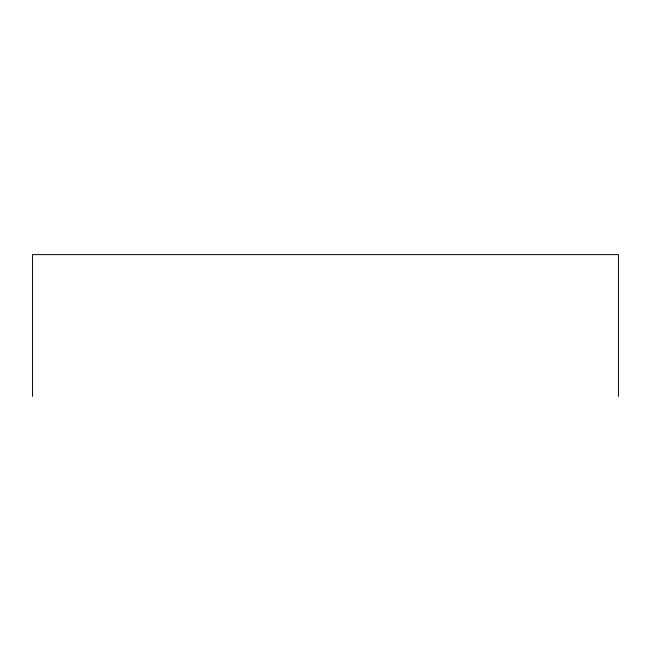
<?xml version="1.0" encoding="UTF-8"?>
<svg xmlns="http://www.w3.org/2000/svg" width="651" height="651" viewBox="0 0 651 651"><rect width="100%" height="100%" fill="white"/><g stroke="black" fill="none" stroke-linecap="round" stroke-linejoin="round"><path stroke-width="0.98" d="M618.45 396.378L618.45 254.622L32.55 254.622L32.55 396.378"/></g></svg>
